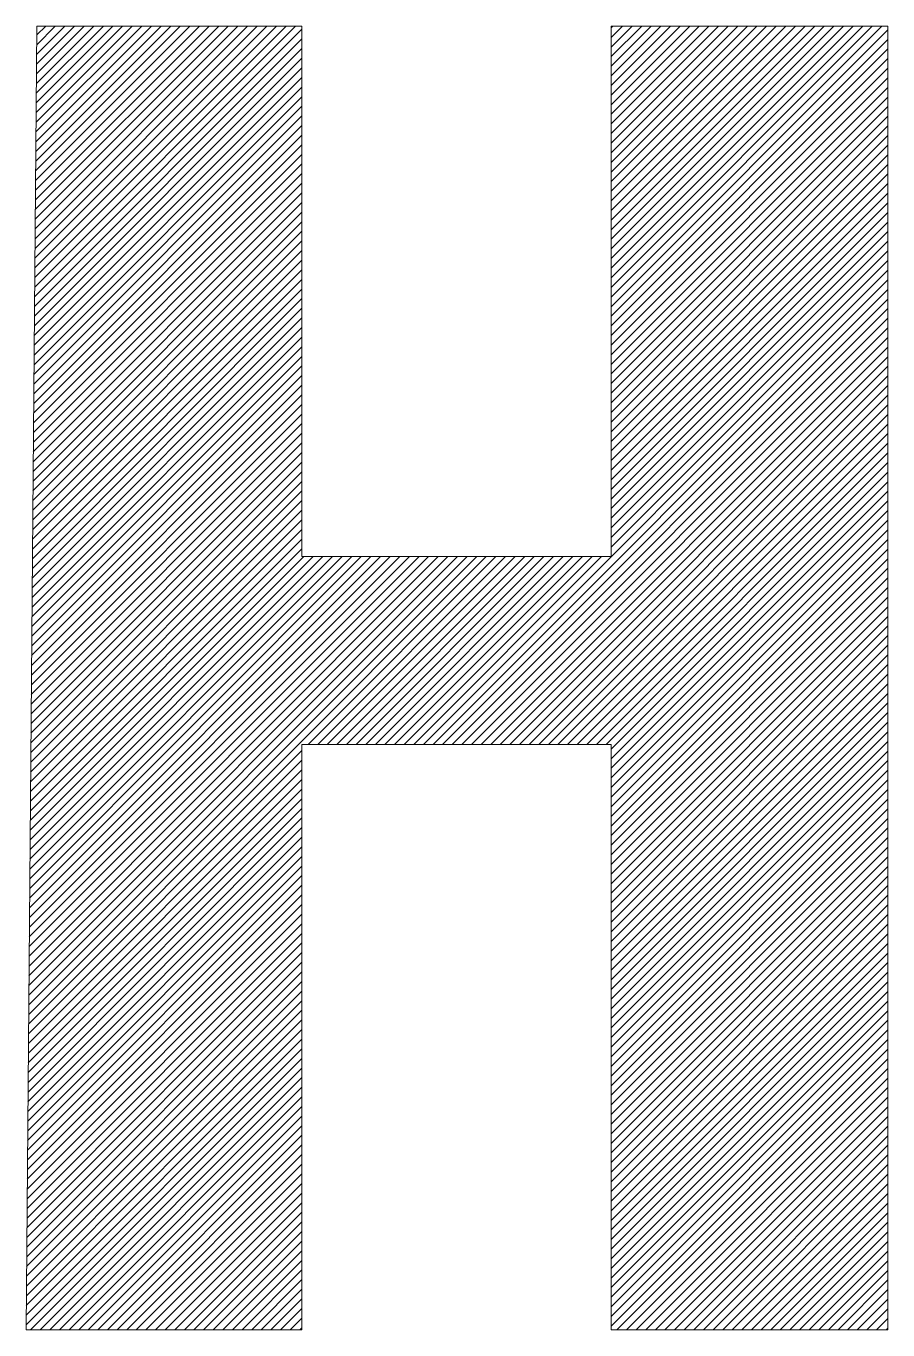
# Model space of a CAD drawing. Header units: millimetres. Extents: x 1677 to 2236, y -507 to -75.
# Drawn here: x 2101.038 to 2102.623, y -483.489 to -481.093 of the extents above; entities that cross this region are included whole.
import ezdxf

# ---------------------------------------------------------------- set-up
doc = ezdxf.new("R2010")
doc.units = ezdxf.units.MM

msp = doc.modelspace()

# ---------------------------------------------------------------- linework, layer by layer
at = {"color": 5, "lineweight": 0}
for p, q in [((2101.0581, -481.0927), (2101.0383, -483.4893)), ((2101.5457, -481.0927), (2101.0581, -481.0927)), ((2101.0581, -481.0927), (2101.0581, -481.0927)), ((2101.5457, -482.0679), (2101.5457, -481.0927)), ((2102.6233, -481.0927), (2102.1142, -481.0927)), ((2102.1142, -481.0927), (2102.1142, -482.0679)), ((2102.6233, -483.4893), (2102.6233, -481.0927)), ((2102.1142, -482.0679), (2101.5457, -482.0679)), ((2101.5457, -483.4893), (2101.5457, -482.4133)), ((2101.5457, -482.4133), (2102.1142, -482.4133)), ((2102.1142, -482.4133), (2102.1142, -483.4893)), ((2101.0383, -483.4893), (2101.5457, -483.4893)), ((2102.1142, -483.4893), (2102.6233, -483.4893))]:
    msp.add_line(p, q, dxfattribs=at)
at = {"color": 5}
for p, q in [((2101.054, -481.5904), (2101.5457, -481.0987)), ((2101.0541, -481.5726), (2101.534, -481.0927)), ((2101.0543, -481.5548), (2101.5163, -481.0927)), ((2101.0544, -481.5369), (2101.4986, -481.0927)), ((2101.0546, -481.5191), (2101.481, -481.0927)), ((2101.0547, -481.5013), (2101.4633, -481.0927)), ((2101.0549, -481.4835), (2101.4456, -481.0927)), ((2101.055, -481.4656), (2101.4279, -481.0927)), ((2101.0551, -481.4478), (2101.4102, -481.0927)), ((2101.0553, -481.43), (2101.3926, -481.0927)), ((2101.0554, -481.4122), (2101.3749, -481.0927)), ((2101.0556, -481.3943), (2101.3572, -481.0927)), ((2101.0557, -481.3765), (2101.3395, -481.0927)), ((2101.0559, -481.3587), (2101.3219, -481.0927)), ((2101.056, -481.3409), (2101.3042, -481.0927)), ((2101.0562, -481.323), (2101.2865, -481.0927)), ((2101.0563, -481.3052), (2101.2688, -481.0927)), ((2101.0565, -481.2874), (2101.2511, -481.0927)), ((2101.0566, -481.2696), (2101.2335, -481.0927)), ((2101.0568, -481.2517), (2101.2158, -481.0927)), ((2101.0569, -481.2339), (2101.1981, -481.0927)), ((2101.0571, -481.2161), (2101.1804, -481.0927)), ((2101.0572, -481.1983), (2101.1628, -481.0927)), ((2101.0574, -481.1804), (2101.1451, -481.0927)), ((2101.0575, -481.1626), (2101.1274, -481.0927)), ((2101.0577, -481.1448), (2101.1097, -481.0927)), ((2101.0578, -481.127), (2101.092, -481.0927)), ((2101.058, -481.1091), (2101.0744, -481.0927)), ((2102.1142, -481.0958), (2102.1173, -481.0927)), ((2102.1142, -481.1135), (2102.135, -481.0927)), ((2102.1142, -481.1312), (2102.1527, -481.0927)), ((2102.1142, -481.1489), (2102.1704, -481.0927)), ((2102.1142, -481.1665), (2102.1881, -481.0927)), ((2102.1142, -481.1842), (2102.2057, -481.0927)), ((2102.1142, -481.2019), (2102.2234, -481.0927)), ((2102.1142, -481.2196), (2102.2411, -481.0927)), ((2102.1142, -481.2373), (2102.2588, -481.0927)), ((2102.1142, -481.2549), (2102.2764, -481.0927)), ((2102.1142, -481.2726), (2102.2941, -481.0927)), ((2102.1142, -481.2903), (2102.3118, -481.0927)), ((2102.1142, -481.308), (2102.3295, -481.0927)), ((2102.1142, -481.3256), (2102.3472, -481.0927)), ((2102.1142, -481.3433), (2102.3648, -481.0927)), ((2102.1142, -481.361), (2102.3825, -481.0927)), ((2102.1142, -481.3787), (2102.4002, -481.0927)), ((2102.1142, -481.3964), (2102.4179, -481.0927)), ((2102.1142, -481.414), (2102.4355, -481.0927)), ((2102.1142, -481.4317), (2102.4532, -481.0927)), ((2102.1142, -481.4494), (2102.4709, -481.0927)), ((2102.1142, -481.4671), (2102.4886, -481.0927)), ((2102.1142, -481.4847), (2102.5063, -481.0927)), ((2102.1142, -481.5024), (2102.5239, -481.0927)), ((2102.1142, -481.5201), (2102.5416, -481.0927)), ((2102.1142, -481.5378), (2102.5593, -481.0927)), ((2102.1142, -481.5555), (2102.577, -481.0927)), ((2102.1142, -481.5731), (2102.5946, -481.0927)), ((2102.1142, -481.5908), (2102.6123, -481.0927)), ((2102.1142, -481.6085), (2102.6233, -481.0994)), ((2101.0537, -481.6261), (2101.5457, -481.1341)), ((2101.0538, -481.6082), (2101.5457, -481.1164)), ((2102.1142, -481.6262), (2102.6233, -481.1171)), ((2102.1142, -481.6438), (2102.6233, -481.1348)), ((2101.0535, -481.6439), (2101.5457, -481.1517)), ((2102.1142, -481.6615), (2102.6233, -481.1524)), ((2101.0534, -481.6617), (2101.5457, -481.1694)), ((2102.1142, -481.6792), (2102.6233, -481.1701)), ((2101.0531, -481.6974), (2101.5457, -481.2048)), ((2101.0532, -481.6795), (2101.5457, -481.1871)), ((2102.1142, -481.6969), (2102.6233, -481.1878)), ((2102.1142, -481.7145), (2102.6233, -481.2055)), ((2101.0529, -481.7152), (2101.5457, -481.2225)), ((2102.1142, -481.7322), (2102.6233, -481.2232)), ((2101.0526, -481.7508), (2101.5457, -481.2578)), ((2101.0528, -481.733), (2101.5457, -481.2401)), ((2102.1142, -481.7499), (2102.6233, -481.2408)), ((2101.0525, -481.7687), (2101.5457, -481.2755)), ((2102.1142, -481.7676), (2102.6233, -481.2585)), ((2102.1142, -481.7853), (2102.6233, -481.2762)), ((2101.0523, -481.7865), (2101.5457, -481.2932)), ((2102.1142, -481.8029), (2102.6233, -481.2939)), ((2101.0521, -481.8221), (2101.5457, -481.3285)), ((2101.0522, -481.8043), (2101.5457, -481.3108)), ((2102.1142, -481.8206), (2102.6233, -481.3115)), ((2102.1142, -481.8383), (2102.6233, -481.3292)), ((2101.0519, -481.84), (2101.5457, -481.3462)), ((2102.1142, -481.856), (2102.6233, -481.3469)), ((2101.0518, -481.8578), (2101.5457, -481.3639)), ((2102.1142, -481.8736), (2102.6233, -481.3646)), ((2101.0515, -481.8934), (2101.5457, -481.3992)), ((2101.0516, -481.8756), (2101.5457, -481.3816)), ((2102.1142, -481.8913), (2102.6233, -481.3823)), ((2102.1142, -481.909), (2102.6233, -481.3999)), ((2101.0513, -481.9113), (2101.5457, -481.4169)), ((2102.1142, -481.9267), (2102.6233, -481.4176)), ((2101.0512, -481.9291), (2101.5457, -481.4346)), ((2102.1142, -481.9444), (2102.6233, -481.4353)), ((2101.0509, -481.9647), (2101.5457, -481.4699)), ((2101.051, -481.9469), (2101.5457, -481.4523)), ((2102.1142, -481.962), (2102.6233, -481.453)), ((2102.1142, -481.9797), (2102.6233, -481.4706)), ((2101.0507, -481.9826), (2101.5457, -481.4876)), ((2102.1142, -481.9974), (2102.6233, -481.4883)), ((2101.0506, -482.0004), (2101.5457, -481.5053)), ((2102.1142, -482.0151), (2102.6233, -481.506)), ((2101.0503, -482.036), (2101.5457, -481.5407)), ((2101.0504, -482.0182), (2101.5457, -481.523)), ((2102.1142, -482.0327), (2102.6233, -481.5237)), ((2102.1142, -482.0504), (2102.6233, -481.5414)), ((2101.0501, -482.0539), (2101.5457, -481.5583)), ((2101.769, -482.4133), (2102.6233, -481.559)), ((2101.05, -482.0717), (2101.5457, -481.576)), ((2101.7867, -482.4133), (2102.6233, -481.5767)), ((2101.0497, -482.1073), (2101.5457, -481.6114)), ((2101.0498, -482.0895), (2101.5457, -481.5937)), ((2101.8044, -482.4133), (2102.6233, -481.5944)), ((2101.8221, -482.4133), (2102.6233, -481.6121)), ((2101.0495, -482.1252), (2101.5457, -481.629)), ((2101.8397, -482.4133), (2102.6233, -481.6297)), ((2101.0492, -482.1608), (2101.5457, -481.6644)), ((2101.0494, -482.143), (2101.5457, -481.6467)), ((2101.8574, -482.4133), (2102.6233, -481.6474)), ((2101.8751, -482.4133), (2102.6233, -481.6651)), ((2101.0491, -482.1786), (2101.5457, -481.6821)), ((2101.8928, -482.4133), (2102.6233, -481.6828)), ((2101.049, -482.1965), (2101.5457, -481.6998)), ((2101.9104, -482.4133), (2102.6233, -481.7005)), ((2101.0487, -482.2321), (2101.5457, -481.7351)), ((2101.0488, -482.2143), (2101.5457, -481.7174)), ((2101.9281, -482.4133), (2102.6233, -481.7181)), ((2101.9458, -482.4133), (2102.6233, -481.7358)), ((2101.0485, -482.2499), (2101.5457, -481.7528)), ((2101.9635, -482.4133), (2102.6233, -481.7535)), ((2101.0484, -482.2678), (2101.5457, -481.7705)), ((2101.9812, -482.4133), (2102.6233, -481.7712)), ((2101.0481, -482.3034), (2101.5457, -481.8058)), ((2101.0482, -482.2856), (2101.5457, -481.7881)), ((2101.9988, -482.4133), (2102.6233, -481.7888)), ((2102.0165, -482.4133), (2102.6233, -481.8065)), ((2101.0479, -482.3212), (2101.5457, -481.8235)), ((2102.0342, -482.4133), (2102.6233, -481.8242)), ((2101.0478, -482.3391), (2101.5457, -481.8412)), ((2102.0519, -482.4133), (2102.6233, -481.8419)), ((2101.0475, -482.3747), (2101.5457, -481.8765)), ((2101.0476, -482.3569), (2101.5457, -481.8589)), ((2102.0695, -482.4133), (2102.6233, -481.8596)), ((2102.0872, -482.4133), (2102.6233, -481.8772)), ((2101.0473, -482.3925), (2101.5457, -481.8942)), ((2102.1049, -482.4133), (2102.6233, -481.8949)), ((2101.0472, -482.4104), (2101.5457, -481.9119)), ((2102.1142, -482.4217), (2102.6233, -481.9126)), ((2101.0469, -482.446), (2101.5457, -481.9472)), ((2101.047, -482.4282), (2101.5457, -481.9296)), ((2102.1142, -482.4393), (2102.6233, -481.9303)), ((2102.1142, -482.457), (2102.6233, -481.9479)), ((2101.0467, -482.4638), (2101.5457, -481.9649)), ((2102.1142, -482.4747), (2102.6233, -481.9656)), ((2101.0464, -482.4995), (2101.5457, -482.0003)), ((2101.0466, -482.4817), (2101.5457, -481.9826)), ((2102.1142, -482.4924), (2102.6233, -481.9833)), ((2101.0463, -482.5173), (2101.5457, -482.018)), ((2102.1142, -482.51), (2102.6233, -482.001)), ((2102.1142, -482.5277), (2102.6233, -482.0187)), ((2101.0462, -482.5351), (2101.5457, -482.0356)), ((2102.1142, -482.5454), (2102.6233, -482.0363)), ((2101.0431, -482.9095), (2101.8846, -482.0679)), ((2101.0432, -482.8917), (2101.867, -482.0679)), ((2101.0433, -482.8738), (2101.8493, -482.0679)), ((2101.0435, -482.856), (2101.8316, -482.0679)), ((2101.0436, -482.8382), (2101.8139, -482.0679)), ((2101.0438, -482.8204), (2101.7963, -482.0679)), ((2101.0439, -482.8025), (2101.7786, -482.0679)), ((2101.0441, -482.7847), (2101.7609, -482.0679)), ((2101.0442, -482.7669), (2101.7432, -482.0679)), ((2101.0444, -482.7491), (2101.7255, -482.0679)), ((2101.0445, -482.7312), (2101.7079, -482.0679)), ((2101.0447, -482.7134), (2101.6902, -482.0679)), ((2101.0448, -482.6956), (2101.6725, -482.0679)), ((2101.045, -482.6778), (2101.6548, -482.0679)), ((2101.0451, -482.6599), (2101.6372, -482.0679)), ((2101.0453, -482.6421), (2101.6195, -482.0679)), ((2101.0454, -482.6243), (2101.6018, -482.0679)), ((2101.0456, -482.6064), (2101.5841, -482.0679)), ((2101.0457, -482.5886), (2101.5664, -482.0679)), ((2101.0459, -482.5708), (2101.5488, -482.0679)), ((2101.046, -482.553), (2101.5457, -482.0533)), ((2101.5569, -482.4133), (2101.9023, -482.0679)), ((2101.5746, -482.4133), (2101.92, -482.0679)), ((2101.5922, -482.4133), (2101.9377, -482.0679)), ((2101.6099, -482.4133), (2101.9554, -482.0679)), ((2101.6276, -482.4133), (2101.973, -482.0679)), ((2101.6453, -482.4133), (2101.9907, -482.0679)), ((2101.663, -482.4133), (2102.0084, -482.0679)), ((2101.6806, -482.4133), (2102.0261, -482.0679)), ((2101.6983, -482.4133), (2102.0437, -482.0679)), ((2101.716, -482.4133), (2102.0614, -482.0679)), ((2101.7337, -482.4133), (2102.0791, -482.0679)), ((2101.7513, -482.4133), (2102.0968, -482.0679)), ((2102.1142, -482.5631), (2102.6233, -482.054)), ((2102.1142, -482.5808), (2102.6233, -482.0717)), ((2102.1142, -482.5984), (2102.6233, -482.0894)), ((2102.1142, -482.6161), (2102.6233, -482.107)), ((2102.1142, -482.6338), (2102.6233, -482.1247)), ((2102.1142, -482.6515), (2102.6233, -482.1424)), ((2102.1142, -482.6691), (2102.6233, -482.1601)), ((2102.1142, -482.6868), (2102.6233, -482.1778)), ((2102.1142, -482.7045), (2102.6233, -482.1954)), ((2102.1142, -482.7222), (2102.6233, -482.2131)), ((2102.1142, -482.7399), (2102.6233, -482.2308)), ((2102.1142, -482.7575), (2102.6233, -482.2485)), ((2102.1142, -482.7752), (2102.6233, -482.2661)), ((2102.1142, -482.7929), (2102.6233, -482.2838)), ((2102.1142, -482.8106), (2102.6233, -482.3015)), ((2102.1142, -482.8282), (2102.6233, -482.3192)), ((2102.1142, -482.8459), (2102.6233, -482.3369)), ((2102.1142, -482.8636), (2102.6233, -482.3545)), ((2102.1142, -482.8813), (2102.6233, -482.3722)), ((2102.1142, -482.899), (2102.6233, -482.3899)), ((2102.1142, -482.9166), (2102.6233, -482.4076)), ((2101.0429, -482.9273), (2101.5457, -482.4245)), ((2102.1142, -482.9343), (2102.6233, -482.4252)), ((2101.0428, -482.9451), (2101.5457, -482.4422)), ((2102.1142, -482.952), (2102.6233, -482.4429)), ((2101.0425, -482.9808), (2101.5457, -482.4776)), ((2101.0426, -482.963), (2101.5457, -482.4599)), ((2102.1142, -482.9697), (2102.6233, -482.4606)), ((2102.1142, -482.9873), (2102.6233, -482.4783)), ((2101.0423, -482.9986), (2101.5457, -482.4953)), ((2102.1142, -483.005), (2102.6233, -482.496)), ((2101.0422, -483.0164), (2101.5457, -482.5129)), ((2102.1142, -483.0227), (2102.6233, -482.5136)), ((2101.0419, -483.0521), (2101.5457, -482.5483)), ((2101.042, -483.0343), (2101.5457, -482.5306)), ((2102.1142, -483.0404), (2102.6233, -482.5313)), ((2102.1142, -483.0581), (2102.6233, -482.549)), ((2101.0417, -483.0699), (2101.5457, -482.566)), ((2102.1142, -483.0757), (2102.6233, -482.5667)), ((2101.0416, -483.0877), (2101.5457, -482.5836)), ((2102.1142, -483.0934), (2102.6233, -482.5843)), ((2101.0413, -483.1234), (2101.5457, -482.619)), ((2101.0414, -483.1056), (2101.5457, -482.6013)), ((2102.1142, -483.1111), (2102.6233, -482.602)), ((2102.1142, -483.1288), (2102.6233, -482.6197)), ((2101.0411, -483.1412), (2101.5457, -482.6367)), ((2102.1142, -483.1464), (2102.6233, -482.6374)), ((2101.041, -483.159), (2101.5457, -482.6543)), ((2102.1142, -483.1641), (2102.6233, -482.6551)), ((2101.0407, -483.1947), (2101.5457, -482.6897)), ((2101.0408, -483.1769), (2101.5457, -482.672)), ((2102.1142, -483.1818), (2102.6233, -482.6727)), ((2102.1142, -483.1995), (2102.6233, -482.6904)), ((2101.0405, -483.2125), (2101.5457, -482.7074)), ((2102.1142, -483.2172), (2102.6233, -482.7081)), ((2101.0402, -483.2482), (2101.5457, -482.7427)), ((2101.0404, -483.2303), (2101.5457, -482.7251)), ((2102.1142, -483.2348), (2102.6233, -482.7258)), ((2102.1142, -483.2525), (2102.6233, -482.7434)), ((2101.0401, -483.266), (2101.5457, -482.7604)), ((2102.1142, -483.2702), (2102.6233, -482.7611)), ((2101.04, -483.2838), (2101.5457, -482.7781)), ((2102.1142, -483.2879), (2102.6233, -482.7788)), ((2101.0397, -483.3195), (2101.5457, -482.8134)), ((2101.0398, -483.3016), (2101.5457, -482.7958)), ((2102.1142, -483.3055), (2102.6233, -482.7965)), ((2102.1142, -483.3232), (2102.6233, -482.8141)), ((2101.0395, -483.3373), (2101.5457, -482.8311)), ((2102.1142, -483.3409), (2102.6233, -482.8318)), ((2101.0394, -483.3551), (2101.5457, -482.8488)), ((2102.1142, -483.3586), (2102.6233, -482.8495)), ((2101.0391, -483.3908), (2101.5457, -482.8842)), ((2101.0392, -483.3729), (2101.5457, -482.8665)), ((2102.1142, -483.3763), (2102.6233, -482.8672)), ((2102.1142, -483.3939), (2102.6233, -482.8849)), ((2101.0389, -483.4086), (2101.5457, -482.9018)), ((2102.1142, -483.4116), (2102.6233, -482.9025)), ((2101.0388, -483.4264), (2101.5457, -482.9195)), ((2102.1142, -483.4293), (2102.6233, -482.9202)), ((2101.0385, -483.4621), (2101.5457, -482.9549)), ((2101.0386, -483.4442), (2101.5457, -482.9372)), ((2102.1142, -483.447), (2102.6233, -482.9379)), ((2102.1142, -483.4646), (2102.6233, -482.9556)), ((2101.0383, -483.4799), (2101.5457, -482.9725)), ((2102.1142, -483.4823), (2102.6233, -482.9732)), ((2101.0466, -483.4893), (2101.5457, -482.9902)), ((2102.1249, -483.4893), (2102.6233, -482.9909)), ((2101.0643, -483.4893), (2101.5457, -483.0079)), ((2101.0819, -483.4893), (2101.5457, -483.0256)), ((2102.1426, -483.4893), (2102.6233, -483.0086)), ((2102.1603, -483.4893), (2102.6233, -483.0263)), ((2101.0996, -483.4893), (2101.5457, -483.0433)), ((2102.178, -483.4893), (2102.6233, -483.044)), ((2101.1173, -483.4893), (2101.5457, -483.0609)), ((2101.135, -483.4893), (2101.5457, -483.0786)), ((2102.1956, -483.4893), (2102.6233, -483.0616)), ((2102.2133, -483.4893), (2102.6233, -483.0793)), ((2101.1527, -483.4893), (2101.5457, -483.0963)), ((2102.231, -483.4893), (2102.6233, -483.097)), ((2101.1703, -483.4893), (2101.5457, -483.114)), ((2102.2487, -483.4893), (2102.6233, -483.1147)), ((2101.188, -483.4893), (2101.5457, -483.1316)), ((2101.2057, -483.4893), (2101.5457, -483.1493)), ((2102.2663, -483.4893), (2102.6233, -483.1323)), ((2102.284, -483.4893), (2102.6233, -483.15)), ((2101.2234, -483.4893), (2101.5457, -483.167)), ((2102.3017, -483.4893), (2102.6233, -483.1677)), ((2101.241, -483.4893), (2101.5457, -483.1847)), ((2102.3194, -483.4893), (2102.6233, -483.1854)), ((2101.2587, -483.4893), (2101.5457, -483.2024)), ((2101.2764, -483.4893), (2101.5457, -483.22)), ((2102.3371, -483.4893), (2102.6233, -483.2031)), ((2102.3547, -483.4893), (2102.6233, -483.2207)), ((2101.2941, -483.4893), (2101.5457, -483.2377)), ((2102.3724, -483.4893), (2102.6233, -483.2384)), ((2101.3118, -483.4893), (2101.5457, -483.2554)), ((2102.3901, -483.4893), (2102.6233, -483.2561)), ((2101.3294, -483.4893), (2101.5457, -483.2731)), ((2101.3471, -483.4893), (2101.5457, -483.2907)), ((2102.4078, -483.4893), (2102.6233, -483.2738)), ((2102.4254, -483.4893), (2102.6233, -483.2914)), ((2101.3648, -483.4893), (2101.5457, -483.3084)), ((2102.4431, -483.4893), (2102.6233, -483.3091)), ((2101.3825, -483.4893), (2101.5457, -483.3261)), ((2102.4608, -483.4893), (2102.6233, -483.3268)), ((2101.4001, -483.4893), (2101.5457, -483.3438)), ((2101.4178, -483.4893), (2101.5457, -483.3615)), ((2102.4785, -483.4893), (2102.6233, -483.3445)), ((2102.4962, -483.4893), (2102.6233, -483.3622)), ((2101.4355, -483.4893), (2101.5457, -483.3791)), ((2102.5138, -483.4893), (2102.6233, -483.3798)), ((2101.4532, -483.4893), (2101.5457, -483.3968)), ((2101.4709, -483.4893), (2101.5457, -483.4145)), ((2102.5315, -483.4893), (2102.6233, -483.3975)), ((2101.4885, -483.4893), (2101.5457, -483.4322)), ((2102.5492, -483.4893), (2102.6233, -483.4152)), ((2102.5669, -483.4893), (2102.6233, -483.4329)), ((2101.5062, -483.4893), (2101.5457, -483.4498)), ((2102.5845, -483.4893), (2102.6233, -483.4505)), ((2101.5239, -483.4893), (2101.5457, -483.4675)), ((2101.5416, -483.4893), (2101.5457, -483.4852)), ((2102.6022, -483.4893), (2102.6233, -483.4682)), ((2102.6199, -483.4893), (2102.6233, -483.4859))]:
    msp.add_line(p, q, dxfattribs=at)

doc.saveas('drawing.dxf')
